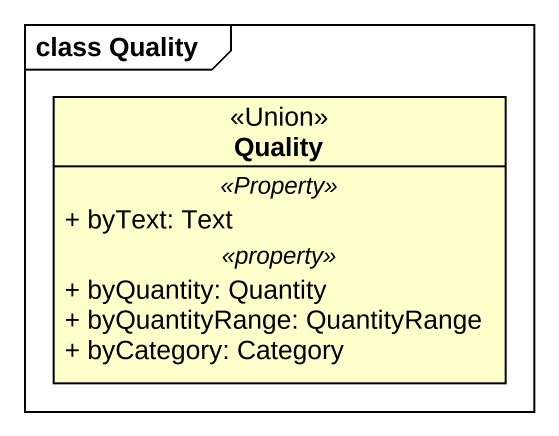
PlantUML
@startuml
mainframe class Quality
hide circle
hide empty members
skinparam classAttributeIconSize 0
class Quality <<Union>> {
  .. <<Property>> ..
  + byText: Text
  .. <<property>> ..
  + byQuantity: Quantity
  + byQuantityRange: QuantityRange
  + byCategory: Category
}
@enduml
